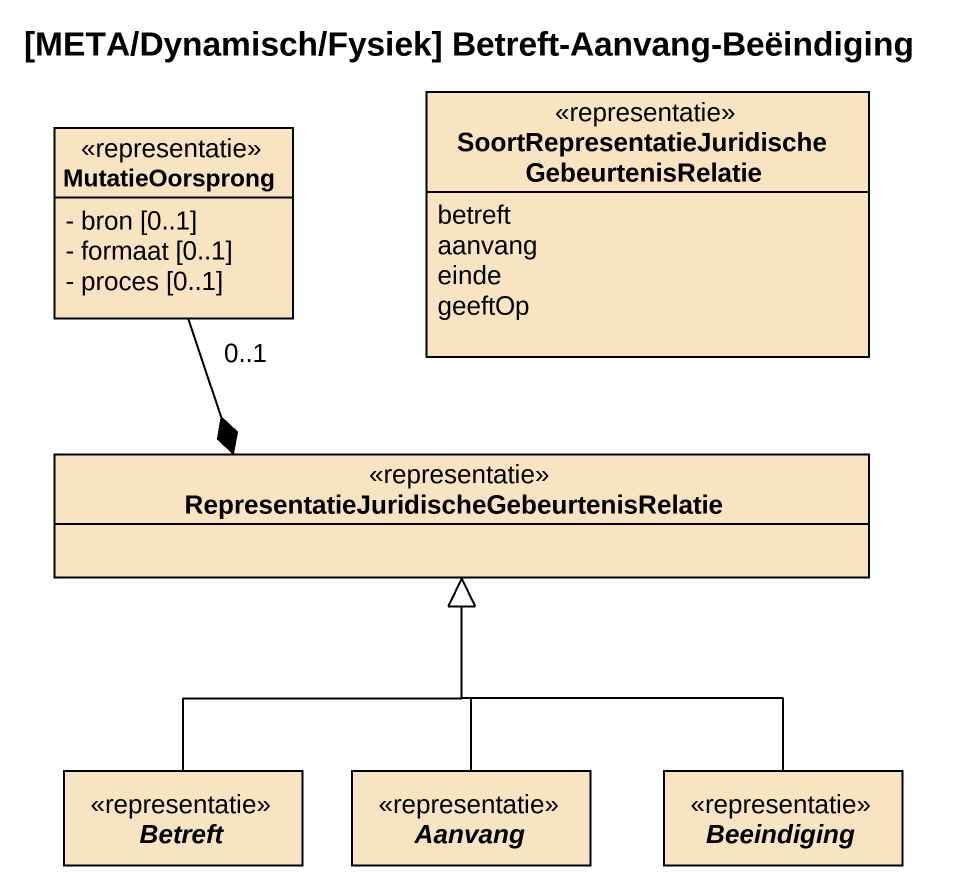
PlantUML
@startuml
title [META/Dynamisch/Fysiek] Betreft-Aanvang-Beëindiging
hide circle
hide empty members
skinparam classAttributeIconSize 0
class MutatieOorsprong <<representatie>> #F8E4C0 {
  - bron [0..1]
  - formaat [0..1]
  - proces [0..1]
}
enum "SoortRepresentatieJuridischeGebeurtenisRelatie" as SoortRepresentatieJuridische <<representatie>> #F8E4C0 {
  betreft
  aanvang
  einde
  geeftOp
}
class "RepresentatieJuridischeGebeurtenisRelatie" as RepresentatieJuridischeGebeu <<representatie>> #F8E4C0
abstract class Betreft <<representatie>> #F8E4C0
abstract class Aanvang <<representatie>> #F8E4C0
abstract class Beeindiging <<representatie>> #F8E4C0
MutatieOorsprong "0..1" --* RepresentatieJuridischeGebeu
Betreft -up-|> RepresentatieJuridischeGebeu
Aanvang -up-|> RepresentatieJuridischeGebeu
Beeindiging -up-|> RepresentatieJuridischeGebeu
@enduml
